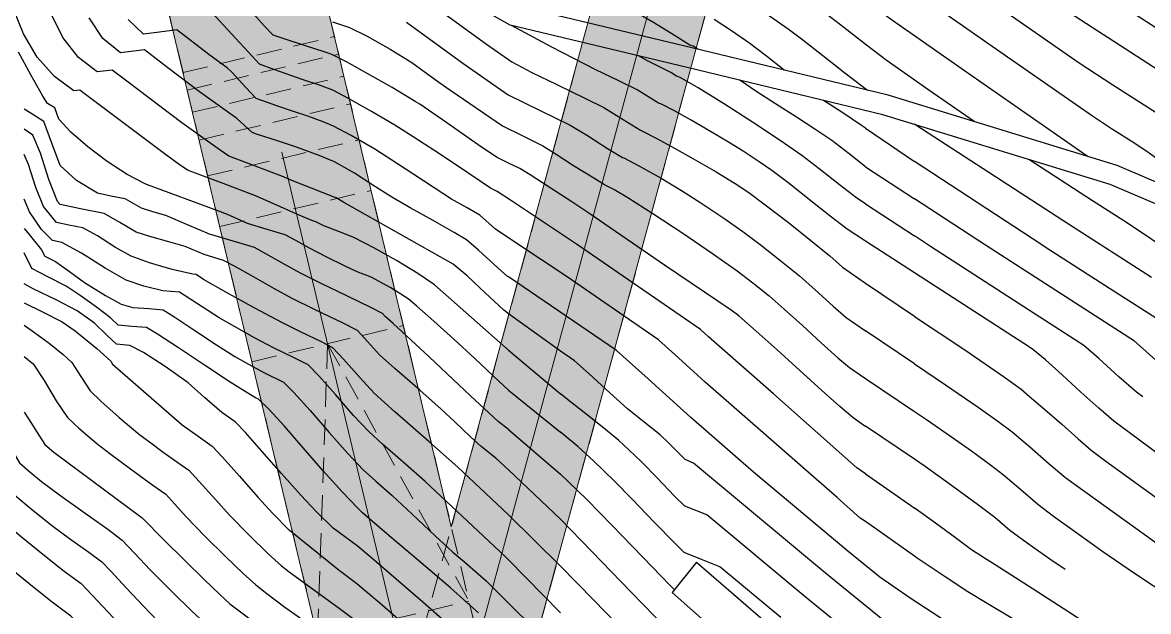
# Model space of a CAD drawing. Extents: x 62300 to 62638, y 108261 to 108784.
# Drawn here: x 62440.47 to 62485.03, y 108672.58 to 108695.88 of the extents above; entities that cross this region are included whole.
import ezdxf

# ---------------------------------------------------------------- set-up
doc = ezdxf.new("R2010")
doc.units = 0
doc.header["$MEASUREMENT"] = 0
for name, pattern in [('NASCOSTA', [9.525, 6.35, -3.175]), ('TRATTEGGIATA', [0.75, 0.5, -0.25]), ('TRATTOPUNTO2', [12.7, 6.35, -3.175, 0, -3.175])]:
    doc.linetypes.add(name, pattern=pattern)
for name, color, linetype in [('Bâti', 7, 'Continuous'), ('curve livello 5m', 7, 'Continuous'), ('LIN010TR', 2, 'NASCOSTA'), ('LIN025CO', 7, 'Continuous'), ('Strade', 7, 'Continuous'), ('TRATTCOLO-30', 253, 'Continuous'), ('TRATTCOLO-32', 255, 'Continuous')]:
    doc.layers.add(name, color=color, linetype=linetype)
doc.layers.add('Colori bordi', color=5, linetype='Continuous', plot=False)
doc.layers.add('no_plot', color=5, linetype='Continuous', plot=False)

# ---------------------------------------------------------------- blocks, each defined once
blk = doc.blocks.new('CONTORNO')
at = {"layer": 'Colori bordi', "lineweight": 0, "ltscale": 2, "flags": 128}
blk.add_lwpolyline([(25.446, -93.474), (-6.877, 42.135), (-4.985, 41.623), (-4.907, 41.912), (-5.109, 41.967), (-4.481, 44.283), (-5.968, 44.686), (9.426, 101.471, 0.76503), (-27.561, 123.114)], format="xyb", dxfattribs=at)
blk.add_lwpolyline([(-29.805, 84.968), (-22.578, 81.44), (16.586, -82.868)], dxfattribs=at)
blk.add_lwpolyline([(-28.746, 115.78, -0.121281), (-20.708, 100.164), (-8.908, 50.657), (5.179, 102.622, 0.76503), (-24.477, 119.975)], format="xyb", close=True, dxfattribs=at)

msp = doc.modelspace()

# ---------------------------------------------------------------- hatches: boundary and pattern name
at = {"layer": 'TRATTCOLO-30', "linetype": 'Continuous', "lineweight": 0}
h = msp.add_hatch(color=256, dxfattribs=at)
h.dxf.hatch_style = 1
h.paths.add_polyline_path([(62466.61, 108701.332), (62464.486, 108701.907), (62457.443, 108675.925), (62458.509, 108671.451)])
h.paths.add_polyline_path([(62468.733, 108700.756), (62466.61, 108701.332), (62458.509, 108671.451), (62459.474, 108667.403), (62461.366, 108666.89), (62461.444, 108667.18), (62461.241, 108667.235), (62461.869, 108669.551), (62460.383, 108669.954)])
h.paths.add_polyline_path([(62475.777, 108726.739, 0.573227), (62448.934, 108754.077), (62449.071, 108751.838, -0.580111), (62473.653, 108727.314), (62466.61, 108701.332), (62468.733, 108700.756)])
h.paths.add_polyline_path([(62473.653, 108727.314, 0.580111), (62449.071, 108751.838), (62449.208, 108749.589, -0.588798), (62471.53, 108727.89), (62464.486, 108701.907), (62466.61, 108701.332)], flags=17)
h.paths.add_polyline_path([(62449.208, 108749.589), (62449.071, 108751.838, 0.128077), (62440.332, 108746.812), (62433.913, 108740.504, -0.017364), (62435.492, 108738.782), (62437.605, 108741.048), (62441.874, 108745.243, -0.121501)])
h.paths.add_polyline_path([(62449.071, 108751.838), (62448.934, 108754.077, 0.133332), (62438.79, 108748.382), (62434.521, 108744.186), (62432.398, 108741.952, -0.015566), (62433.913, 108740.504), (62440.332, 108746.812, -0.128077)])
h.paths.add_polyline_path([(62433.852, 108740.445), (62433.913, 108740.504, 0.015566), (62432.398, 108741.952), (62430.276, 108739.718, 0.166431), (62425.671, 108726.095), (62427.872, 108726.447, -0.197704)])
h.paths.add_polyline_path([(62433.377, 108736.513), (62435.492, 108738.782, 0.017363), (62433.913, 108740.504, 0.198805), (62427.872, 108726.447), (62430.081, 108726.801, -0.147156)])
h.paths.add_polyline_path([(62430.084, 108725.484, -0.018506), (62430.081, 108726.801), (62427.872, 108726.447, 0.01312), (62427.886, 108725.398), (62428.17, 108718.14, -0.032081), (62430.374, 108718.085)])
h.paths.add_polyline_path([(62427.886, 108725.398, -0.01312), (62427.872, 108726.447), (62425.671, 108726.095, 0.008818), (62425.688, 108725.312), (62425.977, 108717.913, -0.032081), (62428.17, 108718.14)])
h = msp.add_hatch(color=256, dxfattribs=at)
h.dxf.hatch_style = 1
h.paths.add_polyline_path([(62449.765, 108708.136), (62446.769, 108707.422), (62452.035, 108685.329), (62455.031, 108686.043)])
h.paths.add_polyline_path([(62446.769, 108707.422), (62443.773, 108706.708), (62449.039, 108684.615), (62452.035, 108685.329)])
h.paths.add_polyline_path([(62447.136, 108719.166), (62444.14, 108718.451), (62446.769, 108707.422), (62449.765, 108708.136)])
h.paths.add_polyline_path([(62444.14, 108718.451), (62441.144, 108717.737), (62441.686, 108715.462), (62443.773, 108706.708), (62446.769, 108707.422)])
h = msp.add_hatch(color=256, dxfattribs=at)
h.dxf.hatch_style = 1
h.paths.add_polyline_path([(62455.031, 108686.043), (62452.035, 108685.329), (62454.447, 108675.211), (62457.443, 108675.925)])
h.paths.add_polyline_path([(62452.035, 108685.329), (62449.039, 108684.615), (62451.451, 108674.497), (62454.447, 108675.211)])
h = msp.add_hatch(color=256, dxfattribs=at)
h.dxf.hatch_style = 1
h.paths.add_polyline_path([(62469.347, 108625.982), (62466.351, 108625.268), (62478.859, 108572.791), (62481.855, 108573.506)])
h.paths.add_polyline_path([(62466.351, 108625.268), (62463.355, 108624.553), (62475.863, 108572.077), (62478.859, 108572.791)])
h.paths.add_polyline_path([(62454.447, 108675.211), (62451.451, 108674.497), (62463.355, 108624.553), (62466.351, 108625.268)])
h.paths.add_polyline_path([(62457.443, 108675.925), (62454.447, 108675.211), (62466.351, 108625.268), (62469.347, 108625.982)])

# ---------------------------------------------------------------- linework, layer by layer
at = {"layer": 'Bâti', "color": 2, "linetype": 'Continuous'}
for p, q in [((62467.142, 108674.539), (62466.18, 108673.327)), ((62467.142, 108674.539), (62473.964, 108668.652)), ((62466.18, 108673.327), (62472.912, 108667.401))]:
    msp.add_line(p, q, dxfattribs=at)
at = {"layer": 'curve livello 5m', "color": 2}
msp.add_line((62451.032, 108674.145), (62453.007, 108672.718), dxfattribs=at)
at = {"layer": 'curve livello 5m', "color": 2, "flags": 128}
for points in [[(62482.605, 108690.59), (62477.746, 108693.964), (62474.765, 108696.052), (62474.264, 108696.439), (62473.804, 108696.792), (62468.77, 108700.116), (62468.566, 108700.251), (62468.529, 108700.275), (62464.288, 108702.876), (62463.443, 108703.326), (62462.45, 108703.837), (62461.756, 108704.213), (62460.798, 108704.831), (62459.84, 108705.493), (62459.033, 108706.091), (62458.528, 108706.517), (62458.012, 108707.171), (62457.444, 108708.044), (62457.133, 108708.684), (62456.612, 108709.821), (62456.171, 108710.788)], [(62459.706, 108682.919), (62456.775, 108685.511), (62456.118, 108685.948), (62455.267, 108686.463), (62454.37, 108686.97), (62453.579, 108687.379), (62453.019, 108687.598), (62452.394, 108687.837), (62452.189, 108687.939), (62452.084, 108687.997), (62451.922, 108688.045), (62451.328, 108688.3), (62450.449, 108688.695), (62449.69, 108689.027), (62448.631, 108689.435), (62446.999, 108690.04), (62446.675, 108690.263), (62446.075, 108690.696), (62446.075, 108690.696), (62442.969, 108693.033), (62442.74, 108693.21), (62442.502, 108693.18), (62441.735, 108693.74), (62441.058, 108694.514), (62440.508, 108695.428), (62440.118, 108696.413)], [(62473.83, 108679.908), (62473.813, 108679.92), (62473.347, 108680.245), (62472.824, 108680.685), (62472.089, 108681.341), (62471.23, 108682.12), (62470.34, 108682.93), (62469.506, 108683.678), (62468.821, 108684.272), (62468.521, 108684.507), (62465.874, 108686.28), (62462.88, 108688.34), (62462.217, 108688.783), (62461.321, 108689.367), (62460.559, 108689.857), (62460.161, 108690.105), (62459.684, 108690.336), (62459.228, 108690.559), (62458.506, 108691.048), (62457.267, 108691.908), (62456.192, 108692.646), (62456.016, 108692.761), (62455.097, 108693.305), (62454.138, 108693.853), (62453.294, 108694.32), (62452.717, 108694.617), (62452.67, 108694.635), (62452.612, 108694.654), (62452.409, 108694.727), (62451.674, 108694.963), (62450.825, 108695.23), (62450.389, 108695.376), (62450.03, 108695.754), (62449.42, 108696.449)], [(62473.83, 108688.706), (62473.488, 108688.929), (62472.802, 108689.454), (62472.002, 108690.092), (62471.312, 108690.621), (62470.455, 108691.213), (62469.358, 108691.941), (62468.216, 108692.68), (62467.218, 108693.304), (62466.501, 108693.709), (62466.361, 108693.765), (62466.131, 108693.907), (62465.683, 108694.126), (62465.211, 108694.37), (62464.854, 108694.56)], [(62459.706, 108674.627), (62459.586, 108674.75), (62458.721, 108675.568), (62456.402, 108677.729), (62455.625, 108678.416), (62454.72, 108679.208), (62454.172, 108679.698), (62453.575, 108680.34), (62452.857, 108681.16), (62452.197, 108681.908), (62451.775, 108682.336), (62451.191, 108682.626), (62450.405, 108683.011), (62449.654, 108683.413), (62448.86, 108683.852), (62448.259, 108684.196), (62447.365, 108684.78), (62446.688, 108685.213), (62446.031, 108685.267), (62445.271, 108685.456), (62444.578, 108685.692), (62443.746, 108686.158), (62442.803, 108686.758), (62442.032, 108687.178), (62441.663, 108687.252), (62441.223, 108687.7), (62440.746, 108688.388), (62440.543, 108688.9)], [(62473.83, 108688.706), (62475.77, 108687.439)], [(62484.81, 108681.072), (62484.554, 108681.262), (62483.864, 108681.868), (62483.071, 108682.592), (62482.471, 108683.111), (62480.548, 108684.347), (62476.409, 108687.022), (62475.77, 108687.439)], [(62440.543, 108683.904), (62440.858, 108683.684), (62441.527, 108683.191), (62441.527, 108683.191), (62442.077, 108682.746), (62442.429, 108682.428), (62442.429, 108682.428), (62442.786, 108681.874), (62443.146, 108681.311), (62443.146, 108681.311), (62443.569, 108680.902), (62444.301, 108680.258), (62445.122, 108679.572), (62445.122, 108679.572), (62445.492, 108679.291), (62446.041, 108678.888), (62446.041, 108678.888), (62446.626, 108678.478), (62447.059, 108678.171), (62447.059, 108678.171), (62447.47, 108677.729), (62448.108, 108677.007), (62448.665, 108676.393), (62448.665, 108676.393), (62449.432, 108675.614), (62450.193, 108674.869), (62450.721, 108674.383), (62450.721, 108674.383), (62451.032, 108674.145)], [(62434.431, 108683.042), (62434.879, 108682.56), (62434.891, 108682.551), (62435.284, 108682.426), (62437.971, 108677.873), (62438.194, 108677.504), (62438.478, 108677.222), (62438.982, 108676.77), (62439.653, 108676.194), (62440.437, 108675.539), (62441.278, 108674.853), (62442.123, 108674.18), (62442.794, 108673.692), (62444.51, 108671.868), (62445.663, 108670.633), (62446.291, 108670.333), (62447.1, 108669.955), (62447.791, 108669.581), (62448.618, 108669.116), (62449.438, 108668.639), (62451.032, 108667.674)], [(62459.706, 108682.919), (62461.76, 108681.191)], [(62480.964, 108666.456), (62480.775, 108666.614), (62479.791, 108667.198), (62478.015, 108668.225), (62476.481, 108669.121), (62475.927, 108669.462), (62475.193, 108670.109), (62471.365, 108673.222), (62467.549, 108676.403), (62466.678, 108676.751), (62466.291, 108677.137), (62465.583, 108677.872), (62464.964, 108678.505), (62464.467, 108678.983), (62464.078, 108679.343), (62463.541, 108679.787), (62462.827, 108680.352), (62462.043, 108680.967), (62461.76, 108681.191)], [(62475.77, 108678.604), (62473.83, 108679.908)], [(62481.739, 108674.249), (62481.133, 108674.65), (62480.232, 108675.284), (62479.551, 108675.786), (62478.948, 108676.303), (62478.264, 108676.819), (62477.243, 108677.565), (62476.191, 108678.316), (62475.77, 108678.604)], [(62459.706, 108674.627), (62461.76, 108672.533)], [(62453.007, 108672.718), (62453.696, 108672.204), (62453.696, 108672.204), (62454.138, 108671.826), (62454.361, 108671.629)]]:
    msp.add_lwpolyline(points, dxfattribs=at)
at = {"layer": 'LIN010TR', "linetype": 'TRATTOPUNTO2', "lineweight": 0, "ltscale": 5}
msp.add_line((62457.408, 108667.388), (62473.654, 108727.314), dxfattribs=at)
at = {"layer": 'LIN010TR', "linetype": 'TRATTOPUNTO2', "lineweight": 0, "ltscale": 5, "flags": 128}
msp.add_lwpolyline([(62365.019, 108736.314), (62390.97, 108745.82), (62398.332, 108748.517, -0.448954), (62442.647, 108724.718), (62455.145, 108672.281)], format="xyb", dxfattribs=at)
at = {"layer": 'LIN025CO', "linetype": 'TRATTEGGIATA', "lineweight": 0, "ltscale": 2}
for p, q in [((62455.508, 108668.789), (62471.53, 108727.89)), ((62459.755, 108667.638), (62475.777, 108726.739)), ((62445.643, 108725.432), (62491.953, 108531.14)), ((62439.65, 108724.004), (62483.092, 108541.745)), ((62446.826, 108693.899), (62452.818, 108695.327)), ((62446.991, 108693.205), (62452.984, 108694.633)), ((62447.2, 108692.33), (62453.192, 108693.759)), ((62447.461, 108691.233), (62453.454, 108692.662)), ((62447.8, 108689.813), (62453.792, 108691.241)), ((62448.277, 108687.811), (62454.269, 108689.239)), ((62449.552, 108682.461), (62455.544, 108683.89)), ((62452.548, 108683.175), (62452.149, 108671.567)), ((62452.548, 108683.175), (62458.141, 108672.995)), ((62452.149, 108671.567), (62458.141, 108672.995))]:
    msp.add_line(p, q, dxfattribs=at)
at = {"layer": 'no_plot'}
for p, q in [((62453.007, 108674.205), (62451.032, 108675.804)), ((62451.032, 108672.634), (62453.007, 108671.241))]:
    msp.add_line(p, q, dxfattribs=at)
at = {"layer": 'no_plot', "flags": 128}
for points in [[(62455.466, 108697.48), (62458.84, 108695.03), (62459.841, 108694.322), (62460.635, 108693.907), (62461.616, 108693.426), (62462.758, 108692.876), (62463.474, 108692.52), (62464.239, 108692.045), (62464.932, 108691.619), (62465.012, 108691.587), (62465.551, 108691.311), (62466.276, 108690.916), (62467.098, 108690.452), (62467.929, 108689.969), (62468.681, 108689.517), (62469.213, 108689.16), (62469.913, 108688.636), (62470.781, 108687.965), (62471.667, 108687.263), (62472.42, 108686.648), (62472.924, 108686.2), (62473.83, 108685.567)], [(62501.817, 108682.969), (62501.343, 108683.186), (62501.212, 108683.269), (62500.957, 108683.475), (62499.226, 108684.88), (62498.127, 108685.77), (62497.509, 108686.312), (62496.735, 108687.009), (62495.949, 108687.716), (62495.295, 108688.292), (62495.295, 108688.292), (62495.026, 108688.512), (62494.315, 108688.902), (62493.458, 108689.319), (62492.768, 108689.701), (62492.768, 108689.701), (62490.182, 108691.929), (62488.754, 108693.123), (62487.148, 108694.5), (62482.726, 108697.364)], [(62488.234, 108688.333), (62487.213, 108689.113), (62485.99, 108690.038), (62485.062, 108690.717), (62484.454, 108691.117), (62483.575, 108691.681), (62482.824, 108692.171), (62482.824, 108692.171), (62479.155, 108694.718), (62475.846, 108697.036)], [(62459.706, 108684.351), (62459.523, 108684.508), (62458.782, 108685.194), (62458.065, 108685.854), (62457.51, 108686.316), (62457.51, 108686.316), (62453.222, 108688.754), (62452.889, 108688.949), (62452.813, 108688.978), (62451.065, 108689.654), (62450.798, 108689.771), (62449.059, 108690.441), (62448.636, 108690.598), (62448.298, 108690.827), (62447.61, 108691.316), (62446.778, 108691.918), (62446.778, 108691.918), (62444.597, 108693.559), (62444.021, 108694.003), (62443.424, 108693.928), (62442.687, 108694.495), (62442.064, 108695.293), (62441.604, 108696.222)], [(62473.83, 108678.027), (62473.488, 108678.26), (62473.488, 108678.26), (62470.187, 108681.197), (62468.057, 108683.059), (62467.625, 108683.45), (62467.304, 108683.74), (62467.304, 108683.74), (62462.433, 108687.09), (62459.831, 108688.831), (62459.254, 108689.201), (62458.992, 108689.329), (62458.622, 108689.582), (62458.14, 108689.914), (62458.14, 108689.914), (62457.021, 108690.655), (62455.936, 108691.359), (62455.213, 108691.816), (62455.213, 108691.816), (62454.287, 108692.362), (62453.375, 108692.875), (62452.751, 108693.202), (62452.751, 108693.202), (62452.22, 108693.406), (62451.577, 108693.618), (62450.417, 108694.025), (62449.848, 108694.238), (62449.848, 108694.238), (62449.56, 108694.549), (62447.95, 108696.287)], [(62467.196, 108694.822), (62467.015, 108694.941), (62466.886, 108694.992), (62466.272, 108695.367), (62465.48, 108695.856), (62465.48, 108695.856), (62464.294, 108696.536)], [(62469.901, 108696.235), (62470.769, 108695.629), (62471.355, 108695.191), (62472.143, 108694.58), (62473.017, 108693.897), (62473.858, 108693.244), (62473.911, 108693.204)], [(62478.134, 108691.962), (62476.337, 108693.209), (62474.657, 108694.387), (62473.878, 108694.983), (62472.974, 108695.688), (62472.287, 108696.21)], [(62494.43, 108685.361), (62493.927, 108685.78), (62493.19, 108686.378), (62492.781, 108686.691), (62492.781, 108686.691), (62492.114, 108687.042), (62491.714, 108687.37), (62491.07, 108687.934), (62490.369, 108688.552), (62489.796, 108689.039), (62489.796, 108689.039), (62489.004, 108689.66), (62488.043, 108690.391), (62487.077, 108691.108), (62486.271, 108691.688), (62486.271, 108691.688), (62485.188, 108692.4), (62483.623, 108693.405), (62482.285, 108694.277), (62482.285, 108694.277), (62480.564, 108695.472), (62479.011, 108696.56)], [(62501.299, 108681.872), (62500.783, 108682.091), (62500.28, 108682.337), (62500.28, 108682.337), (62499.998, 108682.516), (62499.449, 108682.96), (62498.577, 108683.668), (62497.151, 108684.822), (62496.663, 108685.253), (62496.067, 108685.79), (62495.555, 108686.243), (62495.555, 108686.243), (62494.856, 108686.834), (62494.244, 108687.337), (62493.904, 108687.602), (62493.904, 108687.602), (62493.165, 108687.99), (62492.441, 108688.372), (62492.441, 108688.372), (62487.529, 108692.604), (62487.483, 108692.642), (62487.432, 108692.686), (62481.904, 108696.266)], [(62459.706, 108685.817), (62459.672, 108685.84), (62459.135, 108686.307), (62458.525, 108686.874), (62458.043, 108687.287), (62458.043, 108687.287), (62457.554, 108687.58), (62456.722, 108688.043), (62455.812, 108688.549), (62455.086, 108688.967), (62455.086, 108688.967), (62454.342, 108689.451), (62453.608, 108689.928), (62453.608, 108689.928), (62452.818, 108690.373), (62452.216, 108690.615), (62451.32, 108690.948), (62451.32, 108690.948), (62450.567, 108691.197), (62449.736, 108691.471), (62449.736, 108691.471), (62449.555, 108691.536), (62448.96, 108692.089), (62448.313, 108692.551), (62447.482, 108693.139), (62447.482, 108693.139), (62446.225, 108694.085), (62445.303, 108694.797), (62444.346, 108694.677), (62443.654, 108695.249), (62443.113, 108696.066)], [(62460.041, 108687.141), (62459.192, 108687.709), (62458.575, 108688.257), (62458.075, 108688.544), (62457.455, 108688.894), (62457.455, 108688.894), (62456.758, 108689.338), (62455.923, 108689.89), (62455.093, 108690.438), (62454.411, 108690.872), (62454.411, 108690.872), (62453.485, 108691.411), (62452.785, 108691.787), (62452.785, 108691.787), (62452.377, 108691.952), (62451.77, 108692.177), (62451.77, 108692.177), (62451.192, 108692.368), (62450.542, 108692.582), (62450.542, 108692.582), (62449.721, 108692.876), (62449.309, 108693.316), (62448.771, 108693.902), (62448.771, 108693.902), (62448.576, 108694.083), (62448.185, 108694.361), (62447.853, 108694.611), (62446.584, 108695.591), (62445.896, 108695.495), (62445.267, 108695.425), (62445.267, 108695.425), (62444.651, 108695.995)], [(62452.741, 108695.912), (62453.418, 108695.688), (62454.107, 108695.339), (62455.018, 108694.827), (62455.876, 108694.306), (62456.951, 108693.525), (62457.418, 108693.195), (62459.463, 108691.789), (62460.247, 108691.406), (62461.067, 108691.009), (62461.591, 108690.674), (62462.282, 108690.228), (62463.077, 108689.731), (62463.503, 108689.473), (62463.523, 108689.465), (62463.936, 108689.243), (62464.431, 108688.953), (62465.416, 108688.326), (62466.599, 108687.545), (62467.778, 108686.743), (62468.752, 108686.058), (62469.372, 108685.585), (62470.021, 108685.064), (62470.614, 108684.547), (62471.339, 108683.893), (62472.086, 108683.214), (62472.745, 108682.622), (62473.206, 108682.23), (62473.83, 108681.794)], [(62455.671, 108695.893), (62457.896, 108694.278), (62458.861, 108693.595), (62459.699, 108693.019), (62460.961, 108692.406), (62462.146, 108691.827), (62462.832, 108691.409), (62463.622, 108690.902), (62464.218, 108690.546), (62464.268, 108690.526), (62464.896, 108690.196), (62465.743, 108689.718), (62466.556, 108689.235), (62467.324, 108688.742), (62468.222, 108688.14), (62468.982, 108687.609), (62469.665, 108687.095), (62470.494, 108686.445), (62471.22, 108685.856), (62471.839, 108685.309), (62472.552, 108684.661), (62473.065, 108684.215), (62473.83, 108683.68)], [(62473.83, 108687.237), (62473.108, 108687.708), (62472.43, 108688.221), (62471.622, 108688.864), (62470.812, 108689.507), (62470.129, 108690.025), (62470.129, 108690.025), (62469.625, 108690.37), (62468.99, 108690.786), (62468.417, 108691.147), (62468.417, 108691.147), (62467.698, 108691.574), (62466.933, 108692.013), (62466.244, 108692.395), (62465.757, 108692.648), (62465.757, 108692.648), (62465.647, 108692.692), (62464.803, 108693.214), (62464.067, 108693.574), (62463.159, 108694.016), (62463.159, 108694.016), (62461.427, 108694.911), (62459.829, 108695.761)], [(62470.619, 108693.997), (62469.922, 108694.544), (62469.251, 108695.048), (62469.251, 108695.048), (62468.528, 108695.55), (62467.84, 108696.004)], [(62459.706, 108681.341), (62459.337, 108681.681), (62458.373, 108682.585), (62457.54, 108683.359), (62457.54, 108683.359), (62456.747, 108684.071), (62456.081, 108684.66), (62455.74, 108684.95), (62455.74, 108684.95), (62455.046, 108685.388), (62454.269, 108685.81), (62454.269, 108685.81), (62453.723, 108686.021), (62453.222, 108686.256), (62452.521, 108686.601), (62451.832, 108686.953), (62451.832, 108686.953), (62451.291, 108687.254), (62450.866, 108687.487), (62450.866, 108687.487), (62450.161, 108687.7), (62449.379, 108687.931), (62449.379, 108687.931), (62448.581, 108688.283), (62448.202, 108688.428), (62445.424, 108689.458), (62445.386, 108689.475), (62445.376, 108689.478), (62445.37, 108689.481), (62445.359, 108689.483), (62444.62, 108689.871), (62443.824, 108690.385), (62443.052, 108690.962), (62442.387, 108691.542), (62441.912, 108692.062), (62441.912, 108692.062), (62441.747, 108692.503), (62441.459, 108692.683), (62441.273, 108692.965), (62440.797, 108693.808), (62440.314, 108694.704)], [(62473.83, 108690.179), (62473.183, 108690.682), (62472.496, 108691.217), (62472.496, 108691.217), (62471.875, 108691.638), (62471.104, 108692.137), (62470.279, 108692.663), (62469.5, 108693.166), (62468.865, 108693.597), (62468.865, 108693.597), (62468.865, 108693.597)], [(62473.83, 108691.696), (62473.679, 108691.813), (62472.931, 108692.303), (62472.174, 108692.799)], [(62459.706, 108679.777), (62459.297, 108680.104), (62459.297, 108680.104), (62458.207, 108681.108), (62456.561, 108682.652), (62455.137, 108683.972), (62455.137, 108683.972), (62454.825, 108684.248), (62454.713, 108684.371), (62454.252, 108684.613), (62453.334, 108685.058), (62452.296, 108685.559), (62451.475, 108685.968), (62451.475, 108685.968), (62450.834, 108686.321), (62450.096, 108686.737), (62449.648, 108686.977), (62449.648, 108686.977), (62448.811, 108687.231), (62447.87, 108687.509), (62447.87, 108687.509), (62447.006, 108687.879), (62446.149, 108688.246), (62446.149, 108688.246), (62445.631, 108688.396), (62445.177, 108688.531), (62445.177, 108688.531), (62444.535, 108688.905), (62443.97, 108689.016), (62443.436, 108689.125), (62443.436, 108689.125), (62442.613, 108689.631), (62441.965, 108690.226), (62441.965, 108690.226), (62441.638, 108691.108), (62441.313, 108691.964), (62441.313, 108691.964), (62440.772, 108692.309), (62440.543, 108692.449)], [(62475.77, 108691.871), (62475.823, 108691.834), (62481.864, 108687.921), (62485.158, 108685.813)], [(62459.706, 108678.188), (62459.204, 108678.647), (62459.204, 108678.647), (62458.622, 108679.112), (62458.208, 108679.493), (62457.583, 108680.079), (62457.043, 108680.581), (62457.043, 108680.581), (62456.193, 108681.333), (62455.203, 108682.199), (62454.607, 108682.732), (62454.607, 108682.732), (62454.128, 108683.264), (62453.734, 108683.693), (62453.734, 108683.693), (62453.141, 108683.995), (62452.055, 108684.52), (62451.118, 108684.982), (62451.118, 108684.982), (62450.447, 108685.349), (62449.614, 108685.818), (62448.862, 108686.24), (62448.43, 108686.467), (62448.43, 108686.467), (62447.659, 108686.698), (62446.912, 108687.018), (62446.268, 108687.211), (62445.51, 108687.417), (62444.977, 108687.585), (62444.977, 108687.585), (62444.322, 108687.97), (62443.701, 108688.33), (62443.701, 108688.33), (62442.771, 108688.505), (62441.966, 108688.676), (62441.966, 108688.676), (62441.862, 108688.805), (62441.518, 108689.675), (62441.19, 108690.718), (62440.879, 108691.424), (62440.879, 108691.424), (62440.543, 108691.663)], [(62473.83, 108691.696), (62475.77, 108690.377)], [(62459.706, 108676.404), (62458.352, 108677.684), (62457.704, 108678.288), (62456.55, 108679.309), (62455.205, 108680.486), (62454.39, 108681.215), (62454.39, 108681.215), (62453.822, 108681.834), (62453.18, 108682.568), (62452.754, 108683.014), (62452.754, 108683.014), (62452.303, 108683.245), (62451.475, 108683.644), (62450.761, 108683.997), (62450.761, 108683.997), (62449.67, 108684.581), (62448.515, 108685.219), (62447.642, 108685.72), (62447.642, 108685.72), (62447.344, 108685.913), (62447.219, 108685.923), (62446.4, 108686.114), (62445.496, 108686.379), (62444.778, 108686.639), (62444.778, 108686.639), (62444.153, 108686.988), (62443.445, 108687.439), (62442.866, 108687.754), (62442.866, 108687.754), (62442.303, 108687.86), (62441.814, 108687.964), (62441.814, 108687.964), (62441.304, 108688.597), (62441.003, 108689.357), (62440.716, 108690.268), (62440.543, 108690.661)], [(62486.096, 108686.675), (62484.202, 108687.942), (62484.202, 108687.942), (62482.823, 108688.824), (62480.294, 108690.463)], [(62473.83, 108690.179), (62475.77, 108688.908)], [(62486.114, 108683.684), (62483.494, 108685.361), (62480.99, 108686.97), (62480.767, 108687.115), (62475.77, 108690.377)], [(62485.451, 108682.411), (62484.941, 108682.865), (62484.479, 108683.274), (62484.479, 108683.274), (62480.769, 108685.659), (62478.588, 108687.068), (62475.77, 108688.908)], [(62440.543, 108687.735), (62440.687, 108687.556), (62441.227, 108686.892), (62441.227, 108686.892), (62441.35, 108686.641), (62441.778, 108686.421), (62442.327, 108686.027), (62442.92, 108685.597), (62442.92, 108685.597), (62443.756, 108685.083), (62444.379, 108684.746), (62444.379, 108684.746), (62444.842, 108684.61), (62445.485, 108684.562), (62446.033, 108684.512), (62446.033, 108684.512), (62446.459, 108684.257), (62447.257, 108683.73), (62448.154, 108683.134), (62448.877, 108682.672), (62448.877, 108682.672), (62449.416, 108682.366), (62450.048, 108682.026), (62450.048, 108682.026), (62450.795, 108681.657), (62451.208, 108681.251), (62451.851, 108680.532), (62452.604, 108679.669), (62453.345, 108678.829), (62453.954, 108678.182), (62453.954, 108678.182), (62454.461, 108677.733), (62455.1, 108677.17), (62455.1, 108677.17), (62455.89, 108676.436), (62456.809, 108675.572), (62457.507, 108674.927), (62457.507, 108674.927), (62457.974, 108674.527), (62458.504, 108674.075), (62458.504, 108674.075), (62458.822, 108673.791), (62459.706, 108672.914)], [(62473.83, 108676.139), (62473.629, 108676.275), (62472.707, 108677.096), (62467.488, 108681.659), (62466.431, 108682.615), (62465.643, 108683.325), (62465.643, 108683.325), (62461.986, 108685.841), (62460.041, 108687.141)], [(62475.77, 108685.98), (62473.83, 108687.237)], [(62458.521, 108672.523), (62458.057, 108672.943), (62457.413, 108673.513), (62456.252, 108674.506), (62454.893, 108675.659), (62453.928, 108676.49), (62453.798, 108676.611), (62453.737, 108676.665), (62453.122, 108677.313), (62452.376, 108678.15), (62451.586, 108679.056), (62450.838, 108679.91), (62450.219, 108680.591), (62449.816, 108680.978), (62449.691, 108681.04), (62449.495, 108681.148), (62448.69, 108681.658), (62447.674, 108682.33), (62446.649, 108683.013), (62445.816, 108683.557), (62445.377, 108683.812), (62444.797, 108683.855), (62444.253, 108683.904), (62443.951, 108684.193), (62443.404, 108684.619), (62442.758, 108685.085), (62442.207, 108685.451), (62441.444, 108685.836), (62440.848, 108686.15), (62440.543, 108686.771)], [(62485.389, 108678.831), (62483.657, 108680.112), (62483.066, 108680.62), (62482.354, 108681.265), (62481.617, 108681.94), (62480.955, 108682.537), (62480.463, 108682.948), (62480.463, 108682.948), (62480.327, 108683.036), (62475.77, 108685.98)], [(62457.425, 108671.975), (62456.321, 108672.95), (62455.266, 108673.864), (62454.301, 108674.689), (62453.715, 108675.177), (62453.21, 108675.545), (62452.762, 108675.875), (62452.103, 108676.519), (62451.487, 108677.188), (62450.725, 108678.046), (62449.95, 108678.925), (62449.294, 108679.659), (62448.888, 108680.08), (62448.362, 108680.45), (62447.674, 108681.054), (62447.024, 108681.622), (62446.116, 108682.271), (62445.263, 108682.822), (62444.721, 108683.111), (62444.193, 108683.155), (62443.808, 108683.514), (62443.321, 108683.986), (62442.636, 108684.481), (62441.836, 108684.897), (62440.895, 108685.349), (62440.543, 108685.548)], [(62485.238, 108666.4), (62482.989, 108668.497), (62482.561, 108668.787), (62481.851, 108669.245), (62481.851, 108669.245), (62480.789, 108669.895), (62479.491, 108670.672), (62478.22, 108671.433), (62477.242, 108672.035), (62477.242, 108672.035), (62476.467, 108672.538), (62475.648, 108673.082), (62474.917, 108673.579), (62474.408, 108673.94), (62474.408, 108673.94), (62473.141, 108674.97), (62469.401, 108678.088), (62466.92, 108680.258), (62466.92, 108680.258), (62465.237, 108681.78), (62463.983, 108682.91), (62463.983, 108682.91), (62459.706, 108685.817)], [(62473.83, 108685.567), (62475.77, 108684.26)], [(62440.543, 108684.79), (62441.266, 108684.44), (62442.036, 108684.04), (62442.036, 108684.04), (62442.552, 108683.68), (62443.415, 108682.982), (62443.967, 108682.483), (62443.967, 108682.483), (62444.039, 108682.37), (62444.746, 108681.748), (62446.788, 108679.96), (62447.422, 108679.517), (62447.974, 108679.126), (62447.974, 108679.126), (62448.387, 108678.69), (62449.055, 108677.936), (62449.786, 108677.11), (62450.384, 108676.456), (62450.384, 108676.456), (62451.032, 108675.804)], [(62461.76, 108682.882), (62459.706, 108684.351)], [(62475.77, 108684.26), (62475.778, 108684.255), (62477.759, 108682.929), (62479.34, 108681.848), (62479.989, 108681.374), (62480.329, 108681.09), (62480.926, 108680.578), (62481.602, 108679.991), (62482.254, 108679.411), (62482.761, 108678.963), (62483.342, 108678.533), (62487.777, 108675.323)], [(62475.77, 108682.376), (62473.83, 108683.68)], [(62475.591, 108671.382), (62472.253, 108674.096), (62467.023, 108678.456), (62466.692, 108678.589), (62466.04, 108679.256), (62465.703, 108679.575), (62465.079, 108680.075), (62464.415, 108680.605), (62464.415, 108680.605), (62463.71, 108681.238), (62462.899, 108681.986), (62462.322, 108682.495), (62462.322, 108682.495), (62461.76, 108682.882)], [(62440.543, 108682.667), (62440.891, 108682.373), (62441.332, 108681.725), (62441.806, 108680.914), (62442.253, 108680.252), (62442.253, 108680.252), (62442.704, 108679.831), (62443.418, 108679.227), (62443.418, 108679.227), (62443.925, 108678.838), (62444.746, 108678.226), (62445.636, 108677.575), (62445.636, 108677.575), (62446.144, 108677.217), (62446.504, 108676.822), (62446.946, 108676.329), (62446.946, 108676.329), (62447.705, 108675.554), (62448.503, 108674.763), (62449.211, 108674.081), (62449.7, 108673.636), (62449.7, 108673.636), (62450.137, 108673.295), (62450.859, 108672.759), (62451.032, 108672.634)], [(62475.77, 108682.376), (62477.003, 108681.551), (62478.29, 108680.671), (62479.068, 108680.112), (62479.642, 108679.684), (62480.319, 108679.111), (62481.101, 108678.424), (62481.761, 108677.867), (62487.214, 108673.952)], [(62473.83, 108681.794), (62475.77, 108680.492)], [(62459.706, 108681.341), (62461.76, 108679.674)], [(62439.15, 108680.464), (62440.36, 108678.461), (62440.681, 108678.173), (62441.223, 108677.731), (62441.223, 108677.731), (62441.992, 108677.162), (62442.955, 108676.478), (62443.852, 108675.839), (62444.418, 108675.406), (62444.418, 108675.406), (62444.905, 108674.891), (62445.521, 108674.234), (62445.521, 108674.234), (62446.378, 108673.373), (62447.17, 108672.599), (62447.659, 108672.144), (62447.659, 108672.144), (62448.18, 108671.749), (62448.968, 108671.185), (62448.968, 108671.185), (62449.784, 108670.641), (62450.732, 108670.021), (62451.032, 108669.816)], [(62440.537, 108680.464), (62440.704, 108680.198), (62441.142, 108679.516), (62441.36, 108679.193), (62441.36, 108679.193), (62441.715, 108678.881), (62445.203, 108676.283), (62445.23, 108676.263), (62445.233, 108676.26), (62446.053, 108675.432), (62446.891, 108674.6), (62447.663, 108673.845), (62448.286, 108673.248), (62448.679, 108672.89), (62448.679, 108672.89), (62449.152, 108672.525), (62449.934, 108671.953), (62450.791, 108671.344), (62450.791, 108671.344), (62451.032, 108671.184)], [(62475.77, 108680.492), (62476.247, 108680.173), (62477.241, 108679.494), (62478.025, 108678.934), (62478.786, 108678.378), (62479.295, 108677.994), (62479.981, 108677.405), (62480.656, 108676.827), (62481.279, 108676.358), (62482.194, 108675.694), (62483.231, 108674.956), (62484.225, 108674.264), (62484.996, 108673.756), (62485.894, 108673.175)], [(62459.706, 108679.777), (62461.76, 108678.015)], [(62470.477, 108672.347), (62468.075, 108674.35), (62467.35, 108674.636), (62466.664, 108674.914), (62466.664, 108674.914), (62466.269, 108675.3), (62465.488, 108676.109), (62464.601, 108677.03), (62463.889, 108677.754), (62463.889, 108677.754), (62463.084, 108678.528), (62462.453, 108679.111), (62462.453, 108679.111), (62461.91, 108679.557), (62461.76, 108679.674)], [(62459.706, 108678.188), (62461.76, 108676.229)], [(62466.274, 108673.445), (62466.104, 108673.611), (62465.024, 108674.729), (62463.798, 108676.002), (62462.813, 108677.003), (62462.813, 108677.003), (62462.081, 108677.712), (62461.76, 108678.015)], [(62473.83, 108678.027), (62475.804, 108676.66)], [(62440.167, 108677.183), (62440.899, 108676.576), (62441.673, 108675.956), (62442.327, 108675.476), (62443.097, 108674.931), (62443.606, 108674.549), (62443.964, 108674.182), (62444.579, 108673.521), (62445.259, 108672.788), (62445.81, 108672.208), (62446.304, 108671.714), (62446.638, 108671.397), (62447.146, 108671.026), (62447.817, 108670.566), (62448.538, 108670.087), (62449.091, 108669.731), (62449.783, 108669.324), (62451.032, 108668.629)], [(62485.09, 108670.314), (62484.713, 108670.653), (62484.713, 108670.653), (62484.159, 108671.047), (62483.169, 108671.713), (62481.882, 108672.558), (62480.434, 108673.494), (62478.965, 108674.429), (62478.965, 108674.429), (62478.539, 108674.687), (62478.032, 108675.028), (62477.391, 108675.49), (62476.601, 108676.072), (62475.804, 108676.66), (62475.77, 108676.685)], [(62459.706, 108676.404), (62461.76, 108674.378)], [(62469.088, 108670.184), (62469.004, 108670.255), (62468.333, 108670.561), (62467.357, 108670.948), (62466.637, 108671.239), (62466.637, 108671.239), (62465.94, 108671.921), (62464.56, 108673.348), (62462.994, 108674.974), (62461.76, 108676.229)], [(62475.77, 108674.773), (62473.83, 108676.139)], [(62450.11, 108667.152), (62449.469, 108667.618), (62448.779, 108667.978), (62447.906, 108668.375), (62446.959, 108668.785), (62446.047, 108669.183), (62445.279, 108669.542), (62444.765, 108669.838), (62444.765, 108669.838), (62444.296, 108670.292), (62443.65, 108671.017), (62442.967, 108671.791), (62442.383, 108672.392), (62442.383, 108672.392), (62441.596, 108672.987), (62440.724, 108673.685), (62439.861, 108674.388)], [(62467.913, 108668.787), (62467.581, 108668.923), (62466.877, 108669.263), (62466.877, 108669.263), (62466.372, 108669.682), (62465.802, 108670.241), (62463.082, 108673.028), (62461.76, 108674.378)], [(62485.21, 108668.315), (62484.354, 108669.122), (62483.851, 108669.575), (62483.851, 108669.575), (62483.519, 108669.811), (62482.926, 108670.209), (62482.155, 108670.716), (62481.288, 108671.277), (62480.408, 108671.837), (62480.408, 108671.837), (62479.599, 108672.33), (62478.645, 108672.899), (62477.89, 108673.361), (62477.89, 108673.361), (62476.992, 108673.95), (62475.884, 108674.694), (62475.77, 108674.773)], [(62453.007, 108674.205), (62453.055, 108674.171), (62453.706, 108673.69), (62453.706, 108673.69), (62454.048, 108673.405), (62454.613, 108672.923), (62455.229, 108672.388), (62455.229, 108672.388), (62456.06, 108671.655)], [(62459.706, 108672.914), (62461.76, 108670.876)]]:
    msp.add_lwpolyline(points, dxfattribs=at)
at = {"layer": 'Strade', "color": 2, "linetype": 'Continuous', "flags": 128}
for points in [[(62522.9, 108661.238), (62520.848, 108662.261), (62519.403, 108665.193), (62518.818, 108666.699), (62515.27, 108670.151), (62511.874, 108673.133), (62505.133, 108678.494), (62500.379, 108681.944), (62492.196, 108686.644), (62483.788, 108690.227), (62474.728, 108693.007), (62466.963, 108694.878), (62460.07, 108696.526), (62455.747, 108698.968), (62453.189, 108700.302), (62450.107, 108701.841), (62448.064, 108703.91), (62447.27, 108707.085), (62442.45, 108712.599), (62435.509, 108718.13)], [(62522.9, 108660.411), (62522.644, 108660.472), (62520.25, 108661.665), (62518.67, 108664.871), (62518.135, 108666.247), (62514.727, 108669.563), (62511.361, 108672.519), (62504.649, 108677.857), (62499.943, 108681.272), (62491.839, 108685.927), (62483.513, 108689.475), (62474.517, 108692.235), (62466.776, 108694.1), (62459.774, 108695.774), (62455.365, 108698.265), (62452.825, 108699.589), (62449.631, 108701.185), (62447.341, 108703.504), (62446.541, 108706.704), (62441.895, 108712.018), (62435.063, 108717.462)]]:
    msp.add_lwpolyline(points, dxfattribs=at)

# ---------------------------------------------------------------- block references
at = {"layer": 'TRATTCOLO-32', "linetype": 'Continuous', "lineweight": 0, "rotation": 359.999950364761}
msp.add_blockref('CONTORNO', (62466.351, 108625.268), dxfattribs=at)

doc.saveas('drawing.dxf')
